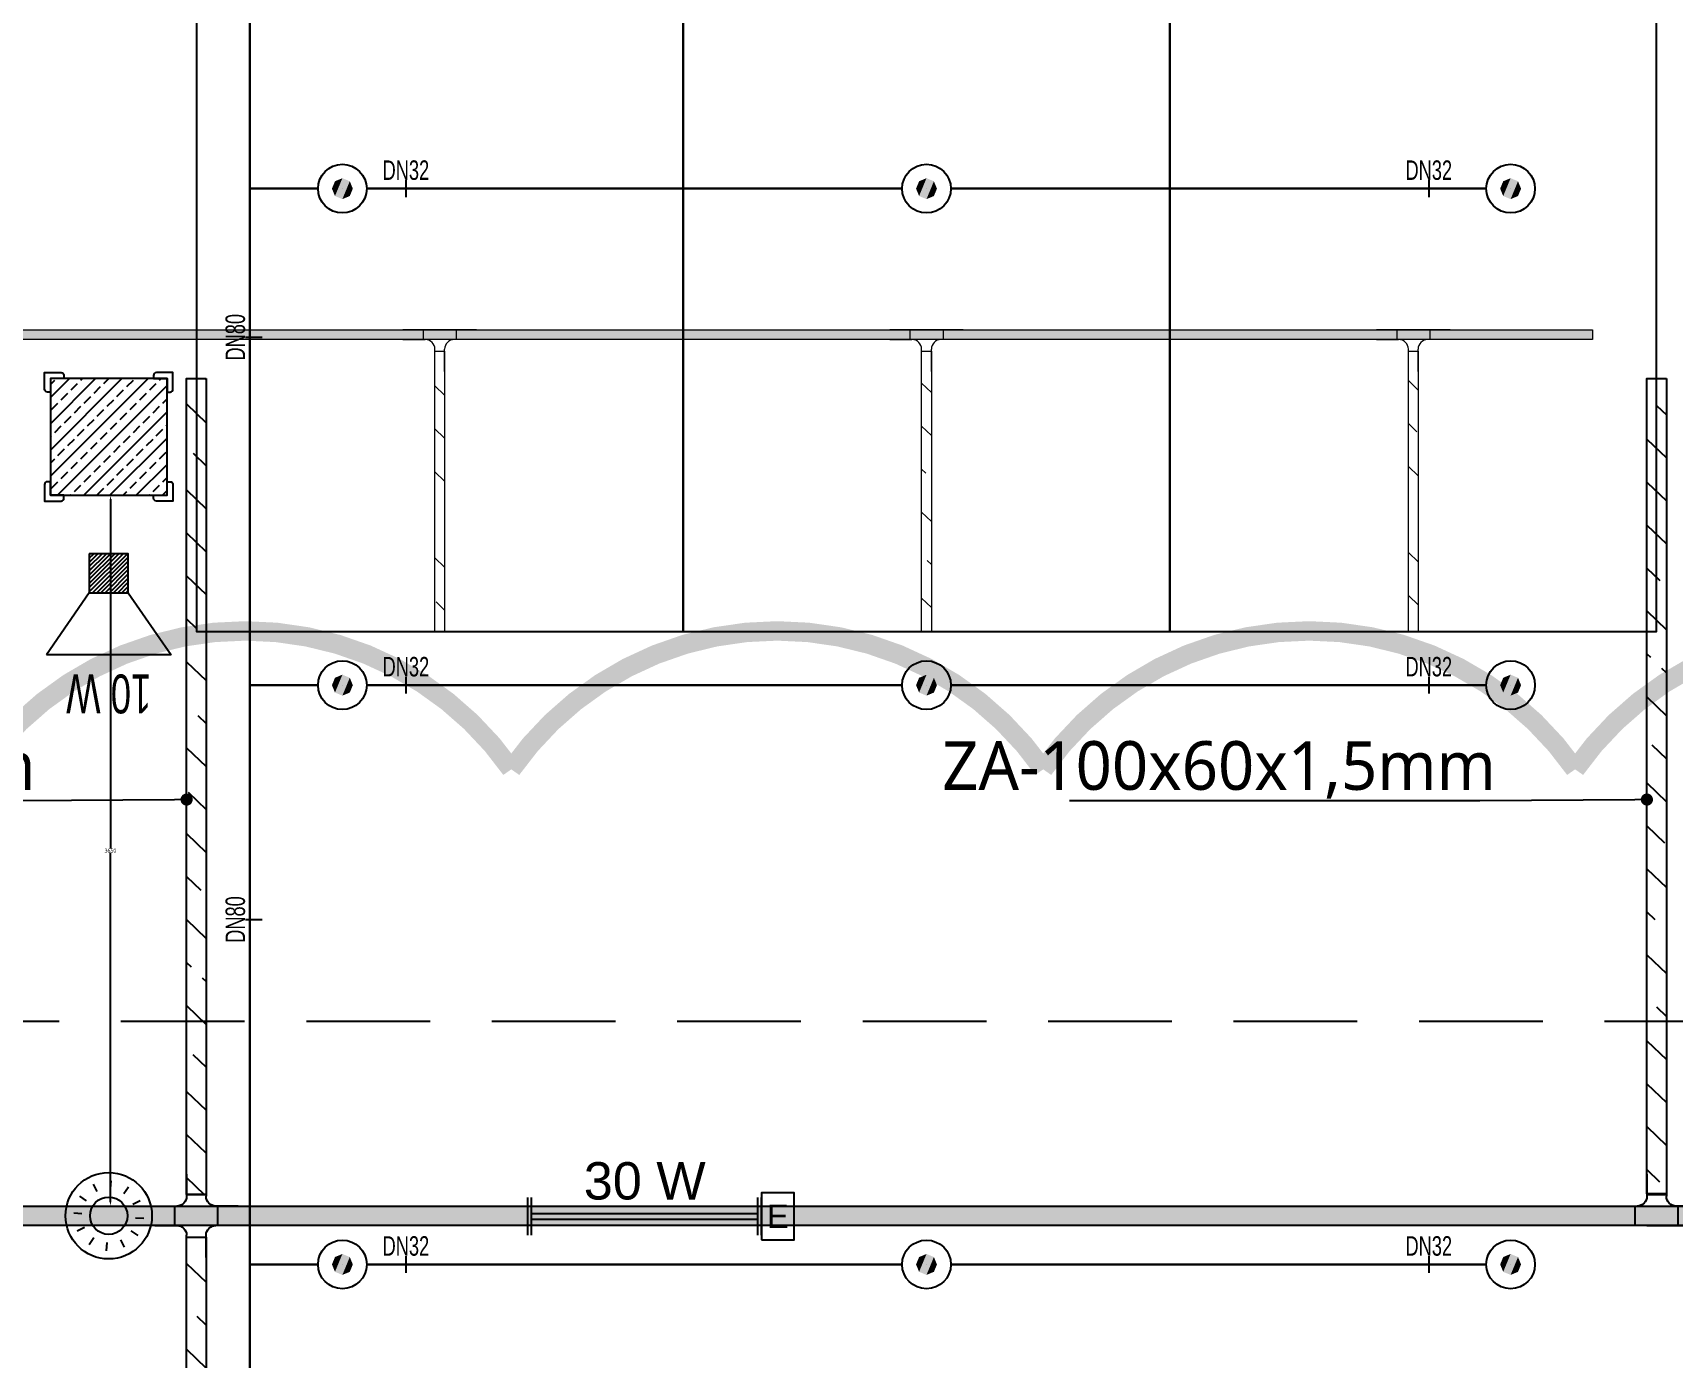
# Model space of a CAD drawing. Header units: millimetres. Extents: x -379292 to 1221486, y 92049 to 447512.
# Drawn here: x -184545 to -176120, y 203887 to 210694 of the extents above; entities that cross this region are included whole.
import ezdxf
from ezdxf import colors
from ezdxf.entities.mleader import LeaderData, LeaderLine
from ezdxf.enums import TextEntityAlignment as Align
from ezdxf.math import Vec2, Vec3

# ---------------------------------------------------------------- set-up
doc = ezdxf.new("R2010")
doc.units = ezdxf.units.MM
doc.linetypes.add('HIDDEN', pattern=[9.525, 6.35, -3.175])
for name, color, linetype in [('-M-YNGN-BORUID', 7, 'Continuous'), ('-M-YNGN-BORUUZUN', 7, 'Continuous'), ('-M-YNGN-BORUYUK', 7, 'Continuous'), ('-M-YNGN-SPR-YUK', 7, 'Continuous'), ('-M-YNGN-ZON3-CAP-', 7, 'Continuous'), ('-M-YNGN-ZON3-SPR-', 7, 'Continuous'), ('05_HATCH CONCRETE', 141, 'Continuous'), ('05_SYMBOL', 2, 'Continuous'), ('08_DEDECTOR FLASOR', 3, 'Continuous'), ('08_HORN', 4, 'Continuous'), ('08_LAMP', 4, 'Continuous'), ('08_LOUD SYSTEM', 4, 'Continuous'), ('202-A-Y-MahalAd', 141, 'Continuous'), ('E-DIM', 7, 'Continuous'), ('E_CT_ZA', 6, 'Continuous'), ('EYazı', 7, 'Continuous')]:
    doc.layers.add(name, color=color, linetype=linetype)
doc.layers.add('-M-YNGN-SPR-CAPCIZGI', color=188, linetype='Continuous', plot=False)
for name, color, linetype, lineweight in [('-M-YNGN-ZON3', 6, 'SP', 30), ('E_CT_AYDINLATMA', 3, 'Continuous', 9), ('E_CT_KIRMIZI', 1, 'Continuous', 9)]:
    doc.layers.add(name, color=color, linetype=linetype, lineweight=lineweight)
doc.styles.add('CIZGI', font='tahoma.ttf', dxfattribs={"width": 0.8, "oblique": 20})
doc.styles.add('HCAD', font='HCAD.SHX', dxfattribs={"width": 0.8, "height": 0.2})
doc.styles.add('PIPESIZE', font='hcad.shx', dxfattribs={"width": 0.8})
doc.styles.add('SPR-NOT', font='romans.shx')
doc.styles.get("Standard").update_dxf_attribs({"font": 'segoeuil.ttf'})
doc.styles.add('TR', font='tsimpali.shx', dxfattribs={"width": 0.7})
doc.styles.add('YAZI-2', font='arial.ttf', dxfattribs={"height": 2})
doc.linetypes.add('SP', pattern='A,2,-0.1,["SP",CIZGI,S=0.14,R=0.2,X=0,Y=-0.07],-0.255', length=2.355)
doc.dimstyles.new('ntr', dxfattribs={"dimtxt": 20, "dimasz": 20, "dimexe": 0.18, "dimexo": 0.0625, "dimgap": 0.09, "dimtad": 0, "dimtih": 1, "dimtoh": 1, "dimdec": 0, "dimzin": 0, "dimdsep": 46, "dimtxsty": 'Standard', "dimcen": 0.09, "dimadec": 0, "dimazin": 0, "dimtfac": 1, "dimtdec": 0, "dimtix": 1, "dimtofl": 0, "dimtmove": 0, "dimatfit": 0, "dimfxl": 1, "dimtolj": 1, "dimtzin": 0, "dimarcsym": 0})

# ---------------------------------------------------------------- blocks, each defined once
blk = doc.blocks.new('202_Vida')
at = {"color": 0, "linetype": 'ByBlock', "ltscale": 0.2}
for points in [[(0.96, 0), (-0.96, 0)], [(0, 0.96), (0, -0.96)]]:
    blk.add_lwpolyline(points, dxfattribs=at)
at = {"color": 0, "linetype": 'ByBlock'}
for radius in [0.42, 0.23, 0.155]:
    blk.add_circle((0, 0), radius, dxfattribs=at)
blk = doc.blocks.new('202_Stoper')
at = {"color": 0, "linetype": 'ByBlock'}
for points in [[(-750, -30), (-750, -75), (-900, -75), (-900, 75), (-750, 75), (-750, 30)], [(750, -30), (750, -75), (900, -75), (900, 75), (750, 75), (750, 30)]]:
    blk.add_lwpolyline(points, dxfattribs=at)
blk.add_lwpolyline([(825, -30, 1), (825, 30), (-825, 30, 1), (-825, -30)], format="xyb", close=True, dxfattribs=at)
at = {"color": 0, "linetype": 'ByBlock', "yscale": 10, "zscale": 10, "rotation": 180}
for p, xscale in [((-877, 53), -10), ((-772, 53), 10), ((772, 53), -10), ((877, 53), 10)]:
    blk.add_blockref('202_Vida', p, dxfattribs=dict(at, xscale=xscale))
at = {"color": 0, "linetype": 'ByBlock', "yscale": 10, "zscale": 10}
for p, xscale in [((-877, -52), 10), ((-772, -52), -10), ((772, -52), 10), ((877, -52), -10)]:
    blk.add_blockref('202_Vida', p, dxfattribs=dict(at, xscale=xscale))
blk = doc.blocks.new('202_Mahalblok')
at = {"color": 0, "linetype": 'ByBlock', "flags": 128}
blk.add_lwpolyline([(0, 0), (0, 5000), (2500, 5000), (2500, 0)], close=True, dxfattribs=at)
at = {"color": 252}
blk.add_blockref('202_Stoper', (1250, 750), dxfattribs=at)
at = {"color": 0, "linetype": 'ByBlock', "ltscale": 25}
blk.add_attdef('MAHALNO', text='', height=200, dxfattribs=at).set_placement((1208.7, 1390), align=Align.BOTTOM_CENTER)
blk = doc.blocks.new('bariyer')
at = {"color": 8, "ltscale": 25}
blk.add_lwpolyline([(0, -70), (15, -70, 0.414214), (30, -55), (30, 30), (-55, 30, 0.414214), (-70, 15), (-70, 0), (0, 0)], format="xyb", close=True, dxfattribs=at)
blk = doc.blocks.new('OtoParkBodrumKatMimari')
at = {"layer": '05_HATCH CONCRETE'}
h = blk.add_hatch(dxfattribs=at)
h.set_pattern_fill('ANSI33', color=8, scale=15, angle=180, style=0)
h.set_pattern_definition([(225, (905000, -3e-07), (67.351921, -67.351921), []), (225, (904932.65, -3e-07), (67.351921, -67.351921), [47.625, -23.8125])])
h.paths.add_polyline_path([(62500, 108100), (61900, 108100), (61900, 107500), (62500, 107500)])
at = {"color": 5}
blk.add_lwpolyline([(62500, 108100), (61900, 108100), (61900, 107500), (62500, 107500)], close=True, dxfattribs=at)
at = {"layer": '05_SYMBOL', "color": 252, "linetype": 'HIDDEN', "ltscale": 100}
blk.add_lwpolyline([(19400, 104800), (128500, 104800)], dxfattribs=at)
at = {"layer": '05_SYMBOL', "color": 8, "xscale": -1}
blk.add_blockref('bariyer', (61900, 108100), dxfattribs=at)
at = {"layer": '05_SYMBOL', "color": 8}
blk.add_blockref('bariyer', (62500, 108100), dxfattribs=at)
at = {"layer": '05_SYMBOL', "color": 8, "rotation": 180}
blk.add_blockref('bariyer', (61900, 107500), dxfattribs=at)
at = {"layer": '05_SYMBOL', "color": 8, "xscale": -1, "rotation": 180}
blk.add_blockref('bariyer', (62500, 107500), dxfattribs=at)
at = {"layer": '202-A-Y-MahalAd', "color": 8, "ltscale": 25}
ref = blk.add_blockref('202_Mahalblok', (62650, 111800), dxfattribs=dict(at, xscale=-1, rotation=180))
ref.add_attrib('MAHALNO', 'B-309', dxfattribs={"layer": '0', "color": 0, "linetype": 'ByBlock', "ltscale": 25, "height": 200}).set_placement((63858.7, 110266.6), align=Align.BOTTOM_CENTER)
ref = blk.add_blockref('202_Mahalblok', (65150, 111800), dxfattribs=dict(at, xscale=-1, rotation=180))
ref.add_attrib('MAHALNO', 'B-310', dxfattribs={"layer": '0', "color": 0, "linetype": 'ByBlock', "ltscale": 25, "height": 200}).set_placement((66358.7, 110266.6), align=Align.BOTTOM_CENTER)
ref = blk.add_blockref('202_Mahalblok', (67650, 111800), dxfattribs=dict(at, xscale=-1, rotation=180))
ref.add_attrib('MAHALNO', 'B-311', dxfattribs={"layer": '0', "color": 0, "linetype": 'ByBlock', "ltscale": 25, "height": 200}).set_placement((68858.7, 110266.6), align=Align.BOTTOM_CENTER)
blk = doc.blocks.new('SP-C-UP-12')
at = {"ltscale": 10}
blk.add_line((0, 0), (0, 0), dxfattribs=at)
at = {"color": 1, "linetype": 'Continuous'}
blk.add_circle((0, 0), 12.5, dxfattribs=at)
at = {"ltscale": 10}
for points in [[(-5.37, 0), (-3.8, 3.8), (-3.8, -3.8), (0, 5.37)], [(-3.8, -3.8), (0, 5.37), (0, -5.37), (3.8, 3.8)], [(0, -5.37), (3.8, 3.8), (3.8, -3.8), (5.37, 0)]]:
    blk.add_solid(points, dxfattribs=at)
at = {"layer": '-M-YNGN-SPR-YUK', "style": 'SPR-NOT', "width": 0.5, "flags": 9}
for tag, p in [('YUK', (0, 17.77)), ('CAP', (0, 14.42)), ('TIP', (0.2, 10.78))]:
    blk.add_attdef(tag, text='', height=2.5, dxfattribs=at).set_placement(p, align=Align.MIDDLE_CENTER)
blk = doc.blocks.new('SPRKL100')
at = {"layer": '-M-YNGN-SPR-CAPCIZGI'}
blk.add_line((0, 0.431), (0, -0.431), dxfattribs=at)
at = {"layer": '-M-YNGN-BORUID', "color": 0, "style": 'HCAD', "width": 0.8, "flags": 1}
blk.add_attdef('DIC', text='', height=0.4, dxfattribs=at).set_placement((0, -1.693), align=Align.CENTER)
at = {"layer": '-M-YNGN-BORUUZUN', "color": 0, "style": 'HCAD', "width": 0.7}
blk.add_attdef('BOY', text='', height=0.8, dxfattribs=at).set_placement((0, -1.08), align=Align.CENTER)
at = {"layer": '-M-YNGN-BORUYUK', "color": 6, "style": 'PIPESIZE', "width": 0.8}
blk.add_attdef('YUK', text='', height=0.5, dxfattribs=at).set_placement((0, 1.866), align=Align.CENTER)
at = {"color": 0, "style": 'PIPESIZE', "width": 0.7}
blk.add_attdef('CAP', text='', height=1, dxfattribs=at).set_placement((0, 0.45), align=Align.CENTER)
blk = doc.blocks.new('A$C69E75EAE')
at = {"layer": '-M-YNGN-ZON3', "ltscale": 500}
for p, q in [((5389.84, -7817.22), (5389.84, -2469.72)), ((5424.84, -3814.72), (5389.84, -3814.72)), ((5449.84, -3814.72), (5724.84, -3814.72)), ((5749.84, -3814.72), (6024.84, -3814.72)), ((5424.84, -4069.72), (5389.84, -4069.72)), ((5449.84, -4069.72), (5724.84, -4069.72)), ((5749.84, -4069.72), (6024.84, -4069.72)), ((5424.84, -4367.22), (5389.84, -4367.22)), ((5449.84, -4367.22), (5724.84, -4367.22)), ((5749.84, -4367.22), (6024.84, -4367.22))]:
    blk.add_line(p, q, dxfattribs=at)
at = {"layer": '-M-YNGN-ZON3-CAP-'}
ref = blk.add_blockref('SPRKL100', (5469.95, -3814.72), dxfattribs=dict(at, xscale=10, yscale=10, zscale=10, rotation=359.9999997800978))
ref.add_attrib('CAP', 'DN32', dxfattribs={"layer": '0', "color": 0, "height": 10, "rotation": 360, "style": 'PIPESIZE', "width": 0.7}).set_placement((5469.95, -3810.22), align=Align.CENTER)
ref = blk.add_blockref('SPRKL100', (5995.31, -3814.72), dxfattribs=dict(at, xscale=10, yscale=10, zscale=10, rotation=359.9999997800978))
ref.add_attrib('CAP', 'DN32', dxfattribs={"layer": '0', "color": 0, "height": 10, "rotation": 360, "style": 'PIPESIZE', "width": 0.7}).set_placement((5995.31, -3810.22), align=Align.CENTER)
ref = blk.add_blockref('SPRKL100', (5391.82, -3891.04), dxfattribs=dict(at, xscale=10.00000000000001, yscale=10.00000000000001, zscale=10.00000000000001, rotation=90))
ref.add_attrib('CAP', 'DN80', dxfattribs={"layer": '0', "color": 0, "height": 10, "rotation": 90, "style": 'PIPESIZE', "width": 0.7}).set_placement((5387.32, -3891.04), align=Align.CENTER)
ref = blk.add_blockref('SPRKL100', (5469.95, -4069.72), dxfattribs=dict(at, xscale=10, yscale=10, zscale=10, rotation=359.9999997800978))
ref.add_attrib('CAP', 'DN32', dxfattribs={"layer": '0', "color": 0, "height": 10, "rotation": 360, "style": 'PIPESIZE', "width": 0.7}).set_placement((5469.95, -4065.22), align=Align.CENTER)
ref = blk.add_blockref('SPRKL100', (5995.31, -4069.72), dxfattribs=dict(at, xscale=10, yscale=10, zscale=10, rotation=359.9999997800978))
ref.add_attrib('CAP', 'DN32', dxfattribs={"layer": '0', "color": 0, "height": 10, "rotation": 360, "style": 'PIPESIZE', "width": 0.7}).set_placement((5995.31, -4065.22), align=Align.CENTER)
ref = blk.add_blockref('SPRKL100', (5391.82, -4190.07), dxfattribs=dict(at, xscale=10.00000000000001, yscale=10.00000000000001, zscale=10.00000000000001, rotation=90))
ref.add_attrib('CAP', 'DN80', dxfattribs={"layer": '0', "color": 0, "height": 10, "rotation": 90, "style": 'PIPESIZE', "width": 0.7}).set_placement((5387.32, -4190.07), align=Align.CENTER)
ref = blk.add_blockref('SPRKL100', (5469.95, -4367.22), dxfattribs=dict(at, xscale=10, yscale=10, zscale=10, rotation=359.9999997800978))
ref.add_attrib('CAP', 'DN32', dxfattribs={"layer": '0', "color": 0, "height": 10, "rotation": 360, "style": 'PIPESIZE', "width": 0.7}).set_placement((5469.95, -4362.72), align=Align.CENTER)
ref = blk.add_blockref('SPRKL100', (5995.31, -4367.22), dxfattribs=dict(at, xscale=10, yscale=10, zscale=10, rotation=359.9999997800978))
ref.add_attrib('CAP', 'DN32', dxfattribs={"layer": '0', "color": 0, "height": 10, "rotation": 360, "style": 'PIPESIZE', "width": 0.7}).set_placement((5995.31, -4362.72), align=Align.CENTER)
at = {"layer": '-M-YNGN-ZON3-SPR-'}
for p in [(5437.34, -3814.72), (5737.34, -3814.72), (6037.34, -3814.72), (5437.34, -4069.72), (5737.34, -4069.72), (6037.34, -4069.72), (5437.34, -4367.22), (5737.34, -4367.22), (6037.34, -4367.22)]:
    blk.add_blockref('SP-C-UP-12', p, dxfattribs=at)
blk = doc.blocks.new('*U604')
h = blk.add_hatch()
h.set_pattern_fill('ANSI33', color=0, scale=50, angle=1, style=0)
h.paths.add_polyline_path([(-1250.7, 100), (113124.3, 100), (113124.3, 0), (-1250.7, 0)])
at = {"color": 0}
blk.add_lwpolyline([(-1250.7, 100), (113124.3, 100), (113124.3, 0), (-1250.7, 0)], close=True, dxfattribs=at)
at = {"ltscale": 25, "flags": 1}
for tag, p in [('YUKSEKLIK', (-228.6, -148.7)), ('KALINLIK', (-228.6, -213.3))]:
    blk.add_attdef(tag, p, '', height=50, dxfattribs=at)
blk = doc.blocks.new('*U650')
h = blk.add_hatch()
h.set_pattern_fill('ANSI33', color=0, scale=50, angle=1, style=0)
h.paths.add_polyline_path([(-4482.6, 100), (-294.7, 100), (-294.7, 0), (-4482.6, 0)])
at = {"color": 0}
blk.add_lwpolyline([(-4482.6, 100), (-294.7, 100), (-294.7, 0), (-4482.6, 0)], close=True, dxfattribs=at)
at = {"ltscale": 25, "flags": 1}
for tag, p in [('YUKSEKLIK', (-228.6, -148.7)), ('KALINLIK', (-228.6, -213.3))]:
    blk.add_attdef(tag, p, '', height=50, dxfattribs=at)
blk = doc.blocks.new('*U165')
at = {"color": 0}
for p, q in [((264, 264), (-164, 264)), ((-60, 264), (-60, 164)), ((0, 264), (264, 264)), ((160, 264), (160, 164)), ((-164, 164), (-50, 164)), ((0, 0), (0, 114)), ((0, 104), (100, 104)), ((100, 0), (100, 114)), ((264, 164), (150, 164))]:
    blk.add_line(p, q, dxfattribs=at)
for centre, start, end in [((-50, 114), 0, 90), ((150, 114), 90, 180)]:
    blk.add_arc(centre, 50, start, end, dxfattribs=at)
blk = doc.blocks.new('*U651')
h = blk.add_hatch()
h.set_pattern_fill('ANSI33', color=0, scale=50, angle=1, style=0)
h.paths.add_polyline_path([(-115024.3, 100), (-249.3, 100), (-249.3, 0), (-115024.3, 0)])
at = {"color": 0}
blk.add_lwpolyline([(-115024.3, 100), (-249.3, 100), (-249.3, 0), (-115024.3, 0)], close=True, dxfattribs=at)
at = {"ltscale": 25, "flags": 1}
for tag, p in [('YUKSEKLIK', (-228.6, -148.7)), ('KALINLIK', (-228.6, -213.3))]:
    blk.add_attdef(tag, p, '', height=50, dxfattribs=at)
blk = doc.blocks.new('*U739')
h = blk.add_hatch()
h.set_pattern_fill('ANSI33', color=0, scale=50, angle=1, style=0)
h.paths.add_polyline_path([(-53157.2, 50), (112.8, 50), (112.8, 0), (-53157.2, 0)])
at = {"color": 0}
blk.add_lwpolyline([(-53157.2, 50), (112.8, 50), (112.8, 0), (-53157.2, 0)], close=True, dxfattribs=at)
at = {"ltscale": 25, "flags": 1}
for tag, p in [('YUKSEKLIK', (-228.6, -148.7)), ('KALINLIK', (-228.6, -213.3))]:
    blk.add_attdef(tag, p, '', height=50, dxfattribs=at)
blk = doc.blocks.new('*U797')
h = blk.add_hatch()
h.set_pattern_fill('ANSI33', color=0, scale=50, angle=1, style=0)
h.paths.add_polyline_path([(-4484.7, 100), (-294.7, 100), (-294.7, 0), (-4484.7, 0)])
at = {"color": 0}
blk.add_lwpolyline([(-4484.7, 100), (-294.7, 100), (-294.7, 0), (-4484.7, 0)], close=True, dxfattribs=at)
at = {"ltscale": 25, "flags": 1}
for tag, p in [('YUKSEKLIK', (-228.6, -148.7)), ('KALINLIK', (-228.6, -213.3))]:
    blk.add_attdef(tag, p, '', height=50, dxfattribs=at)
blk = doc.blocks.new('*U322')
at = {"color": 0}
for p, q in [((0, 428), (0, 314)), ((100, 428), (100, 314)), ((-164, 264), (-50, 264)), ((-60, 264), (-60, 164)), ((0, 324), (100, 324)), ((264, 264), (150, 264)), ((160, 264), (160, 164)), ((-164, 164), (-50, 164)), ((0, 0), (0, 114)), ((0, 104), (100, 104)), ((100, 0), (100, 114)), ((264, 164), (150, 164))]:
    blk.add_line(p, q, dxfattribs=at)
for centre, start, end in [((-50, 314), 270, 0), ((150, 314), 180, 270), ((-50, 114), 0, 90), ((150, 114), 90, 180)]:
    blk.add_arc(centre, 50, start, end, dxfattribs=at)
blk = doc.blocks.new('*U798')
h = blk.add_hatch()
h.set_pattern_fill('ANSI33', color=0, scale=50, angle=1, style=0)
h.paths.add_polyline_path([(-3796.9, 100), (393.1, 100), (393.1, 0), (-3796.9, 0)])
at = {"color": 0}
blk.add_lwpolyline([(-3796.9, 100), (393.1, 100), (393.1, 0), (-3796.9, 0)], close=True, dxfattribs=at)
at = {"ltscale": 25, "flags": 1}
for tag, p in [('YUKSEKLIK', (-228.6, -148.7)), ('KALINLIK', (-228.6, -213.3))]:
    blk.add_attdef(tag, p, '', height=50, dxfattribs=at)
blk = doc.blocks.new('*D524')
at = {"layer": 'Defpoints', "color": 0, "transparency": 16777216}
for p in [(-184154.8, 208318.8), (-184154.8, 204668.8), (-184146, 204668.8)]:
    blk.add_point(p, dxfattribs=at)
at = {"layer": 'E-DIM', "color": 0, "lineweight": -2, "ltscale": 25, "transparency": 16777216}
for p, q in [((-184154.8, 208318.8), (-184145.9, 208318.8)), ((-184146, 208298.8), (-184146, 206504.2)), ((-184146, 204688.8), (-184146, 206483.3)), ((-184154.8, 204668.8), (-184145.9, 204668.8))]:
    blk.add_line(p, q, dxfattribs=at)
at = {"layer": 'E-DIM', "color": 0, "transparency": 16777216}
for points in [[(-184142.7, 208298.8), (-184149.4, 208298.8), (-184146, 208318.8)], [(-184149.4, 204688.8), (-184142.7, 204688.8), (-184146, 204668.8)]]:
    blk.add_solid(points, dxfattribs=at)
at = {"layer": 'E-DIM', "color": 0, "transparency": 16777216, "insert": (-184146, 206493.8), "char_height": 20, "attachment_point": 5}
blk.add_mtext('\\A1;3650', dxfattribs=at)
blk = doc.blocks.new('_DOT')
at = {"color": 0, "linetype": 'ByBlock'}
blk.add_line((-0.5, 0), (-1, 0), dxfattribs=at)
at = {"color": 0, "linetype": 'ByBlock', "const_width": 0.5}
blk.add_lwpolyline([(-0.25, 0, 1), (0.25, 0, 1)], format="xyb", close=True, dxfattribs=at)
blk = doc.blocks.new('40 W SIVA ÜSTÜ ETANJ LED E 50')
at = {"layer": '08_LAMP'}
for p, q in [((-625, -100), (-625, 100)), ((-605, -100), (-605, 100)), ((605, -100), (605, 100)), ((625, -100), (625, 100)), ((-605, 15), (605, 15)), ((-605, -15), (605, -15))]:
    blk.add_line(p, q, dxfattribs=at)
blk.add_lwpolyline([(625, -125), (800, -125), (800, 125), (625, 125)], close=True, dxfattribs=at)
at = {"layer": '08_LAMP', "color": 2, "style": 'YAZI-2'}
blk.add_text('30 W', height=200, dxfattribs=at).set_placement((0, 90), align=Align.CENTER)
blk.add_text('E', height=125, dxfattribs=at).set_placement((712.5, 0), align=Align.MIDDLE)
blk = doc.blocks.new('KORNA ORT TAVAN')
at = {"layer": '08_HORN', "color": 3}
for p, q in [((9.8, 137.5), (12.8, 179.4)), ((-114.2, 77.3), (-148.9, 100.8)), ((-60.2, 124), (-78.6, 161.8)), ((77.3, 114.2), (100.8, 148.9)), ((-137.5, 9.8), (-179.4, 12.8)), ((124, 60.2), (161.8, 78.6)), ((-124, -60.2), (-161.8, -78.6)), ((114.2, -77.3), (148.9, -100.8)), ((137.5, -9.8), (179.4, -12.8)), ((-77.3, -114.2), (-100.8, -148.9)), ((-9.8, -137.5), (-12.8, -179.4)), ((60.2, -124), (78.6, -161.8))]:
    blk.add_line(p, q, dxfattribs=at)
at = {"layer": '08_HORN', "color": 1}
for major_axis, start_param, end_param in [((0, 221.8), 4.712358, 10.995543), ((0, 95.8), -1.570763777940356, 4.712421529239229)]:
    blk.add_ellipse((0, 0), major_axis=major_axis, ratio=1, start_param=start_param, end_param=end_param, dxfattribs=at)
blk = doc.blocks.new('15 W HORN 100_HARİCİ TİP')
at = {"layer": '08_LOUD SYSTEM'}
h = blk.add_hatch(dxfattribs=at)
h.set_pattern_fill('ANSI31', color=2, scale=4.8)
h.set_pattern_definition([(45, (-341645.439, -380325.335), (-10.77630735, 10.77630735), [])])
h.paths.add_polyline_path([(-100, 0), (100, 0), (100, 200), (-100, 200)])
at = {"layer": '08_LOUD SYSTEM', "ltscale": 2}
for p, q in [((-320, 520), (320, 520)), ((-100, 200), (-320, 520)), ((100, 200), (320, 520))]:
    blk.add_line(p, q, dxfattribs=at)
at = {"layer": '08_LOUD SYSTEM'}
blk.add_lwpolyline([(100, 0), (100, 200), (-100, 200), (-100, 0)], close=True, dxfattribs=at)
at = {"layer": '08_LOUD SYSTEM', "color": 2, "ltscale": 2, "style": 'TR', "width": 0.7}
blk.add_text('10 W', height=200, dxfattribs=at).set_placement((0, 620), align=Align.CENTER)
blk = doc.blocks.new('*U1011')
h = blk.add_hatch()
h.set_pattern_fill('ANSI33', color=0, scale=50, angle=1, style=0)
h.paths.add_polyline_path([(-2092.9, 50), (-652.9, 50), (-652.9, 0), (-2092.9, 0)])
at = {"color": 0}
blk.add_lwpolyline([(-2092.9, 50), (-652.9, 50), (-652.9, 0), (-2092.9, 0)], close=True, dxfattribs=at)
at = {"ltscale": 25, "flags": 1}
for tag, p in [('YUKSEKLIK', (-228.6, -148.7)), ('KALINLIK', (-228.6, -213.3))]:
    blk.add_attdef(tag, p, '', height=50, dxfattribs=at)
blk = doc.blocks.new('*U1012')
at = {"color": 0}
for p, q in [((214, 214), (-164, 214)), ((-60, 214), (-60, 164)), ((0, 214), (214, 214)), ((110, 214), (110, 164)), ((-164, 164), (-50, 164)), ((0, 0), (0, 114)), ((0, 104), (50, 104)), ((50, 0), (50, 114)), ((214, 164), (100, 164))]:
    blk.add_line(p, q, dxfattribs=at)
for centre, start, end in [((-50, 114), 0, 90), ((100, 114), 90, 180)]:
    blk.add_arc(centre, 50, start, end, dxfattribs=at)

msp = doc.modelspace()

# ---------------------------------------------------------------- block references
at = {"color": 8}
msp.add_blockref('OtoParkBodrumKatMimari', (-246354.8, 100818.8), dxfattribs=at)

# ---------------------------------------------------------------- next in the draw order: linework, layer by layer
at = {"color": 30, "const_width": 100}
msp.add_lwpolyline([(-201210.5, 206911.4, -0.520567), (-198478.6, 206911.4, -0.520567), (-195746.7, 206911.4, -0.520567), (-193014.8, 206911.4, -0.520567), (-190282.9, 206911.4, -0.520567), (-187551, 206911.4, -0.520567), (-184819.1, 206911.4, -0.520567), (-182087.3, 206911.4, -0.520567), (-179355.4, 206911.4, -0.520567), (-176623.5, 206911.4, -0.520567), (-173891.6, 206911.4, -0.520567), (-171159.7, 206911.4, -0.520567), (-168427.8, 206911.4, -0.520567), (-165695.9, 206911.4, -0.520567)], format="xyb", dxfattribs=at)

# ---------------------------------------------------------------- next in the draw order: block references
at = {"layer": '-M-YNGN-ZON3', "ltscale": 25, "xscale": 10, "yscale": 10, "zscale": 10}
msp.add_blockref('A$C69E75EAE', (-237328.2, 248041), dxfattribs=at)
at = {"layer": '08_DEDECTOR FLASOR'}
msp.add_blockref('KORNA ORT TAVAN', (-184154.8, 204618.8), dxfattribs=at)
at = {"layer": '08_LAMP', "xscale": 0.96, "yscale": 0.96, "zscale": 0.96}
msp.add_blockref('40 W SIVA ÜSTÜ ETANJ LED E 50', (-181402.1, 204615.8), dxfattribs=at)
at = {"layer": '08_LOUD SYSTEM', "rotation": 180}
msp.add_blockref('15 W HORN 100_HARİCİ TİP', (-184154.8, 208018.8), dxfattribs=at)
at = {"layer": 'E_CT_AYDINLATMA', "rotation": 180}
msp.add_blockref('*U604', (-116480.6, 204668.8), dxfattribs=at)
at = {"layer": 'E_CT_KIRMIZI', "color": 1}
for name, p, rotation in [('*U739', (-229692.1, 209168.8), 180), ('*U1011', (-182429.8, 209711.7), 90.00000000000006), ('*U1011', (-179929.8, 209711.7), 90.00000000000006), ('*U1011', (-177429.8, 209711.7), 90.00000000000006)]:
    msp.add_blockref(name, p, dxfattribs=dict(at, rotation=rotation))
at = {"layer": 'E_CT_KIRMIZI', "color": 2}
for p in [(-182479.8, 208954.8), (-179979.8, 208954.8), (-177479.8, 208954.8)]:
    msp.add_blockref('*U1012', p, dxfattribs=at)
at = {"layer": 'E_CT_ZA', "color": 112}
for name, p, rotation in [('*U797', (-183754.8, 204434.1), 270), ('*U650', (-176254.8, 204436.2), 270), ('*U651', (-230054.1, 204668.8), 180), ('*U798', (-183654.8, 204115.7), 90)]:
    msp.add_blockref(name, p, dxfattribs=dict(at, rotation=rotation))
at = {"layer": 'E_CT_ZA', "color": 2, "xscale": -1, "rotation": 180}
for name, p in [('*U322', (-183754.8, 204832.8)), ('*U165', (-176254.8, 204832.8))]:
    msp.add_blockref(name, p, dxfattribs=at)

# ---------------------------------------------------------------- next in the draw order: dimensions: what is measured, and where the dimension line sits
at = {"layer": 'E-DIM', "ltscale": 25}
dim = msp.add_linear_dim(base=(-184146, 204668.8), p1=(-184154.8, 208318.8), p2=(-184154.8, 204668.8), angle=90, dimstyle='ntr', dxfattribs=at)
dim.commit()
dim.dimension.update_dxf_attribs({"geometry": '*D524', "text_midpoint": (-184146, 206493.8)})

# ---------------------------------------------------------------- next in the draw order: leaders
at = {"layer": 'EYazı', "color": 7}
ml = msp.add_multileader_mtext('Standard', dxfattribs=at)
ml.set_content('ZA-100x60x1,5mm', color=7)
ml.set_leader_properties(color=1)
ml.set_arrow_properties(name='DOT')
ml.build(insert=Vec2(0, 0))
ml.multileader.update_dxf_attribs({"text_left_attachment_type": 6, "text_right_attachment_type": 6, "dogleg_length": 50, "arrow_head_size": 62.5})
ctx = ml.context
ctx.base_point, ctx.char_height, ctx.arrow_head_size, ctx.landing_gap_size, ctx.plane_origin = Vec3(-187399.1, 206749.5), 250, 62.5, 25, Vec3(-185206.9, 206705.8)
ctx.left_attachment, ctx.right_attachment = 6, 6
notes = []
notes.append((ctx, [(0, (1, 1, 0), (-184612.1, 206749.5), (-1, 0), 62.5, [(0, [(-183754.8, 206756.2)], 0, [])])]))
ctx.mtext.insert, ctx.mtext.width, ctx.mtext.defined_height, ctx.mtext.line_spacing_style, ctx.mtext.flow_direction = Vec3(-187374.1, 207056.2), 2000, 439.9, 2, 5
ml = msp.add_multileader_mtext('Standard', dxfattribs=at)
ml.set_content('ZA-100x60x1,5mm', color=7)
ml.set_leader_properties(color=1)
ml.set_arrow_properties(name='DOT')
ml.build(insert=Vec2(0, 0))
ml.multileader.update_dxf_attribs({"text_left_attachment_type": 6, "text_right_attachment_type": 6, "dogleg_length": 50, "arrow_head_size": 62.5})
ctx = ml.context
ctx.base_point, ctx.char_height, ctx.arrow_head_size, ctx.landing_gap_size, ctx.plane_origin = Vec3(-179899.1, 206749.5), 250, 62.5, 25, Vec3(-177706.9, 206705.8)
ctx.left_attachment, ctx.right_attachment = 6, 6
notes.append((ctx, [(0, (1, 1, 0), (-177112.1, 206749.5), (-1, 0), 62.5, [(0, [(-176254.8, 206756.2)], 0, [])])]))
ctx.mtext.insert, ctx.mtext.width, ctx.mtext.defined_height, ctx.mtext.line_spacing_style, ctx.mtext.flow_direction = Vec3(-179874.1, 207056.2), 2000, 439.9, 2, 5
for ctx, leaders in notes:
    for number, flags, end, landing, length, lines in leaders:
        leader = LeaderData()
        leader.index, (leader.has_last_leader_line, leader.has_dogleg_vector, leader.attachment_direction) = number, flags
        leader.last_leader_point, leader.dogleg_vector, leader.dogleg_length = Vec3(end), Vec3(landing), length
        for number, points, colour, breaks in lines:
            line = LeaderLine()
            line.index, line.vertices, line.color, line.breaks = number, Vec3.list(points), colors.encode_raw_color(colour), breaks
            leader.lines.append(line)
        ctx.leaders.append(leader)

doc.saveas('drawing.dxf')
